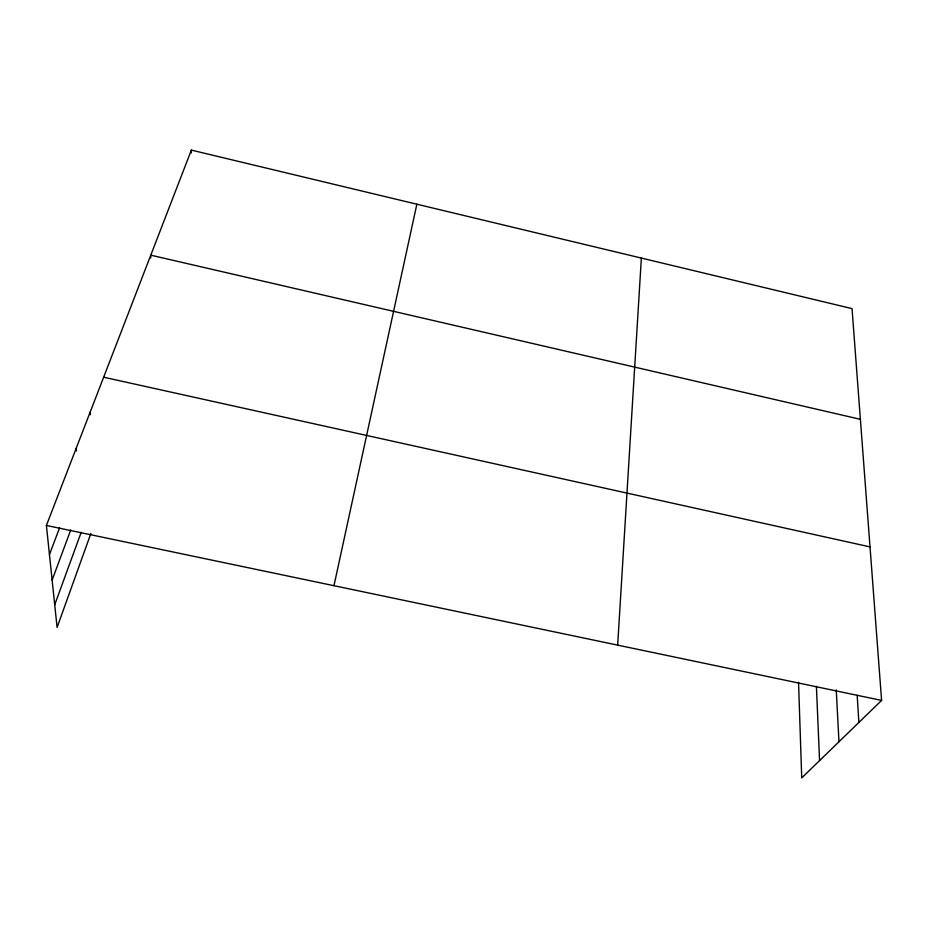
<?xml version="1.0" encoding="UTF-8"?>
<svg xmlns="http://www.w3.org/2000/svg" width="928" height="928" viewBox="0 0 928 928"><rect width="100%" height="100%" fill="white"/><g stroke="black" fill="none" stroke-linecap="round" stroke-linejoin="round"><path stroke-width="1.39" d="M150.754 257.972L150.777 255.165L860.384 419.328M191.238 152.958L191.354 150.104L852.032 308.618L881.6 700.42L801.734 777.896L798.544 682.335M617.665 645.122L641.364 258.065M333.964 585.696L416.858 204.206M90.874 533.484L57.095 627.421L46.4 525.457L191.354 150.104M54.717 604.789L81.223 532.22M52.13 580.07L70.748 529.946M49.451 554.596L59.601 527.765M46.4 525.457L881.6 700.42M103.646 377.209L870.012 546.905M76.27 448.108L76.456 450.996M857.17 695.304L858.887 722.448M836.244 689.887L838.97 741.774M90.248 411.904L90.387 414.7M816.408 686.314L819.563 760.6"/></g></svg>
